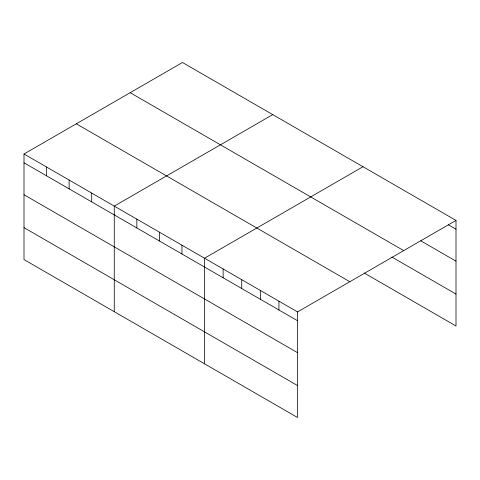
<?xml version="1.0" encoding="UTF-8"?>
<svg xmlns="http://www.w3.org/2000/svg" width="480" height="480" viewBox="0 0 480 480"><rect width="100%" height="100%" fill="white"/><g stroke="black" fill="none" stroke-linecap="round" stroke-linejoin="round"><path stroke-width="0.72" d="M297.528 352.662L297.528 311.916L24 153.996L24 259.578L297.528 417.498L297.528 352.662L24 194.742M364.284 273.054L456 326.004L456 220.422L182.472 62.502L24 153.996M272.736 114.618L114.264 206.112L114.264 311.694M363 166.728L204.528 258.222L204.528 363.804M297.528 311.916L456 220.422M448.302 224.79L456 229.23M420.726 240.798L456 261.168M130.176 92.694L403.704 250.614M391.86 257.04L456 294.066M76.296 123.804L349.824 281.724M24 162.804L297.528 320.724M24 227.64L297.528 385.56M278.928 301.176L278.928 309.984M260.328 290.436L260.328 299.25M241.728 279.702L241.728 288.51M223.128 268.962L223.128 277.77M181.962 245.196L181.962 254.004M159.396 232.164L159.396 240.978M136.83 219.138L136.83 227.946M91.698 193.08L91.698 201.888M69.132 180.054L69.132 188.862M46.566 167.022L46.566 175.836"/></g></svg>
